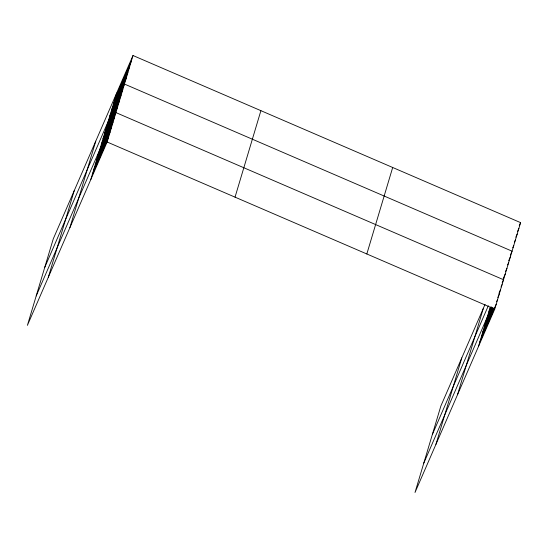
<?xml version="1.0" encoding="UTF-8"?>
<svg xmlns="http://www.w3.org/2000/svg" width="548" height="548" viewBox="0 0 548 548"><rect width="100%" height="100%" fill="white"/><g stroke="black" fill="none" stroke-linecap="round" stroke-linejoin="round"><path stroke-width="0.82" d="M48.327 277.226L74.192 190.745M69.891 227.639L95.756 141.158M90.817 179.504L116.683 93.023M132.993 55.519L53.266 238.88L27.4 325.361L107.127 142.001L132.993 55.519L520.6 222.639L494.734 309.12L415.007 492.481L440.873 406L485.049 304.4M235.037 197.15L260.903 110.669M366.824 253.971L392.69 167.489M435.934 444.353L461.8 357.871M457.498 394.759L483.363 308.277M478.425 346.631L490.145 307.442M114.977 98.729L131.287 61.225M113.272 104.442L129.581 66.931M111.566 110.148L127.876 72.637M109.86 115.854L126.163 78.35M44.73 267.417L124.458 84.056L512.065 251.176L510.366 255.087M106.442 127.273L122.752 89.762M104.737 132.979L121.046 95.468M103.031 138.685L119.341 101.181M101.318 144.391L117.628 106.887M36.195 295.954L115.923 112.593L503.53 279.72L502.167 282.843M98.147 155.002L114.457 117.491M96.681 159.9L112.991 122.396M95.215 164.804L111.525 127.294M93.749 169.702L110.059 132.198M92.283 174.607L108.593 137.096M519.244 225.762L520.6 222.639M517.531 231.475L518.894 228.345M515.826 237.181L517.189 234.058M514.462 242.106L515.476 239.764M512.75 247.812L513.771 245.47M432.338 434.543L488.33 305.763M508.66 260.793L510.359 256.889M507.633 264.937L508.647 262.595M505.585 271.424L506.941 268.301M488.926 311.517L490.967 306.825M503.194 278.699L505.235 274.007M423.803 463.081L491.638 307.065M485.754 322.128L491.871 308.058M501.043 286.96L502.064 284.618M484.288 327.026L492.782 307.49M498.899 293.427L500.598 289.515M482.822 331.924L493.015 308.483M497.769 297.543L499.132 294.42M481.356 336.828L493.926 307.914M496.646 301.66L497.666 299.318M479.89 341.726L496.2 304.222M107.127 142.001L494.734 309.12"/></g></svg>
